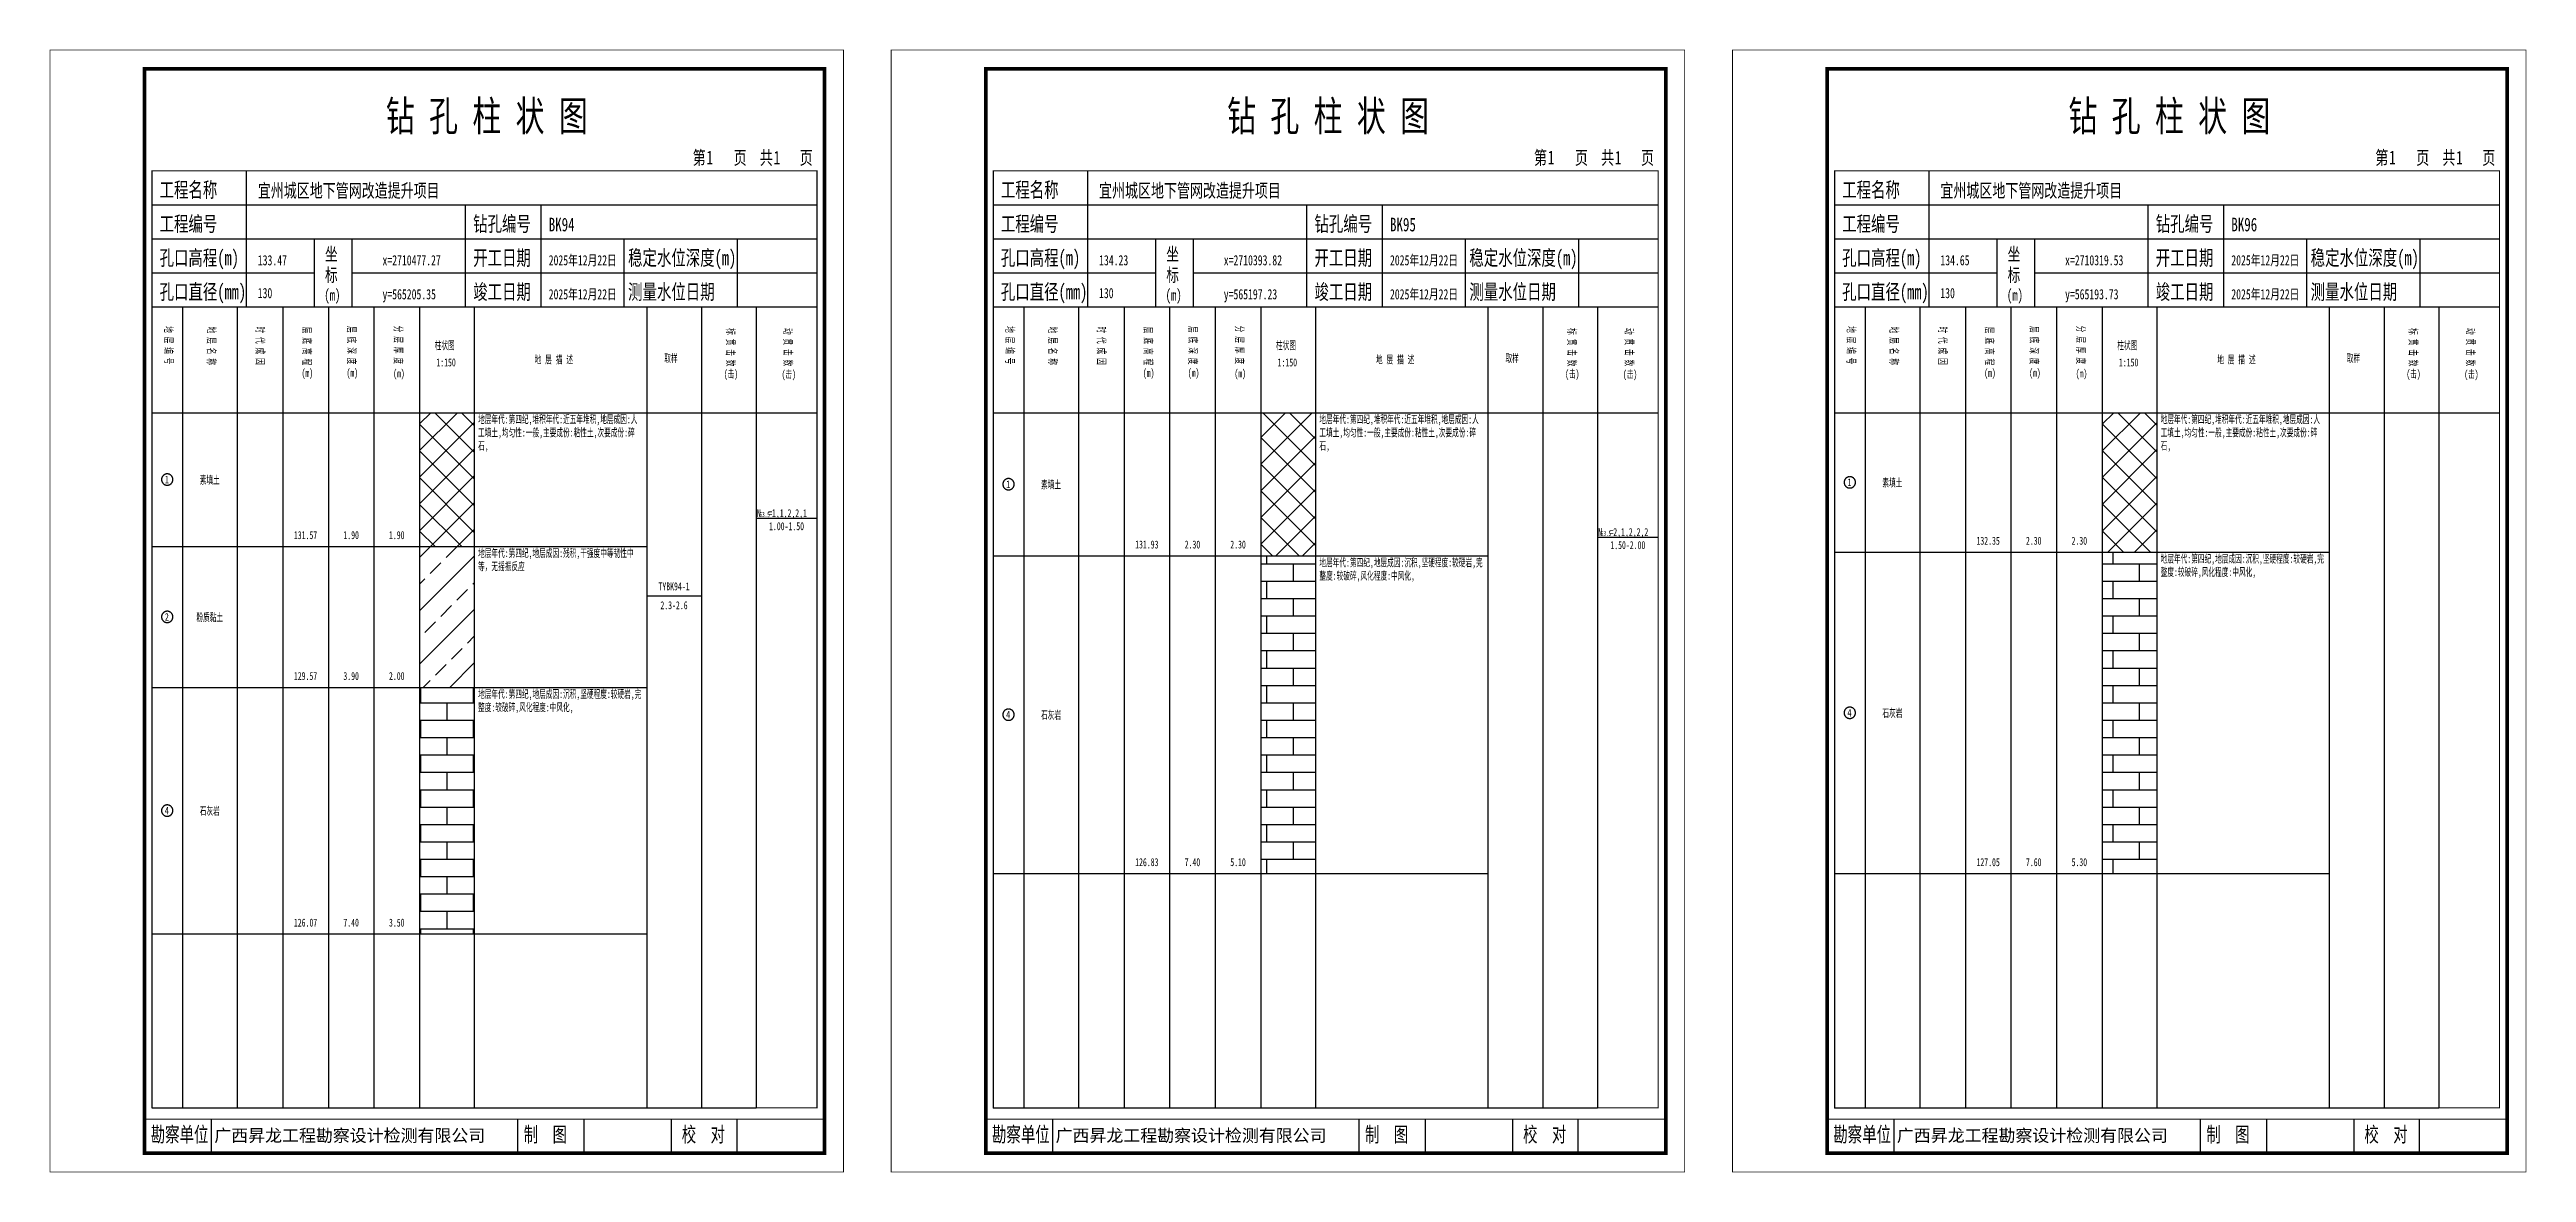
# Model space of a CAD drawing. Header units: millimetres. Extents: x 0 to 2711117, y 0 to 567555.
# Drawn here: x 24941 to 25596, y 0 to 297 of the extents above; entities that cross this region are included whole.
import ezdxf
from ezdxf.enums import TextEntityAlignment as Align

# ---------------------------------------------------------------- set-up
doc = ezdxf.new("R2010")
doc.units = ezdxf.units.MM
doc.layers.add('GICAD_POU_TEXTS', color=7, linetype='Continuous')
doc.layers.add('勘察点图例', color=7, linetype='Continuous')
doc.styles.add('HEAD_FONT', font='simfang.ttf', dxfattribs={"width": 0.6})
doc.styles.add('HEAD_FONT2', font='simfang.ttf', dxfattribs={"width": 0.6})
doc.styles.add('HT', font='simhei.ttf')
doc.styles.add('LZ_FONT', font='simfang.ttf', dxfattribs={"width": 0.7, "height": 8})
doc.styles.add('成果图图块', font='simfang.ttf', dxfattribs={"height": 2.5})
doc.styles.add('成果图表体', font='simfang.ttf', dxfattribs={"width": 0.6, "height": 2.1})
pattern_1 = [(45, (0, 0), (-3.5355339, 3.5355339), []), (135, (0, 0), (-3.5355339, -3.5355339), [])]
pattern_2 = [(0, (0, 0), (0, 4.6), []), (90, (0, 0), (-7, 4.6), [4.6, -4.6])]

# ---------------------------------------------------------------- blocks, each defined once
blk = doc.blocks.new('BK94')
for p, q in [((52, 229), (52, 265)), ((27, 256), (203, 256)), ((110, 229), (110, 256)), ((130, 229), (130, 256)), ((27, 247), (203, 247)), ((70, 229), (70, 247)), ((80, 229), (80, 247)), ((152, 229), (152, 247)), ((182, 229), (182, 247)), ((27, 238), (70, 238)), ((80, 238), (203, 238)), ((27, 229), (35.05, 229)), ((35.05, 229), (35.05, 17)), ((35.05, 229), (49.53, 229)), ((49.53, 229), (49.53, 17)), ((49.53, 229), (61.6, 229)), ((61.6, 229), (61.6, 17)), ((61.6, 229), (73.68, 229)), ((73.68, 229), (73.68, 17)), ((73.68, 229), (85.75, 229)), ((85.75, 229), (85.75, 17)), ((85.75, 229), (97.82, 229)), ((97.82, 229), (97.82, 17)), ((97.82, 229), (112.3, 229)), ((112.3, 229), (112.3, 17)), ((112.3, 229), (157.93, 229)), ((157.93, 229), (157.93, 17)), ((157.93, 229), (172.42, 229)), ((172.42, 229), (172.42, 17)), ((172.42, 229), (186.9, 229)), ((186.9, 229), (186.9, 17)), ((186.9, 229), (203, 229)), ((27, 201), (203, 201)), ((27, 17), (35.05, 17)), ((35.05, 17), (49.53, 17)), ((42.74, 4.95), (42.74, 13.95)), ((42.74, 4.95), (42.74, 13.95)), ((49.53, 17), (61.6, 17)), ((61.6, 17), (73.68, 17)), ((73.68, 17), (85.75, 17)), ((85.75, 17), (97.82, 17)), ((97.82, 17), (112.3, 17)), ((112.3, 17), (157.93, 17)), ((123.83, 4.95), (123.83, 13.95)), ((141.38, 4.95), (141.38, 13.95)), ((157.93, 17), (172.42, 17)), ((164.48, 4.95), (164.48, 13.95)), ((172.42, 17), (186.9, 17)), ((181.84, 4.95), (181.84, 13.95)), ((181.84, 4.95), (181.84, 13.95))]:
    blk.add_line(p, q)
for points, const_width in [([(0, 0), (210, 0), (210, 297), (0, 297)], 0.25), ([(25, 5), (205, 5), (205, 292), (25, 292)], 1), ([(27, 265), (203, 265), (203, 17), (27, 17)], 0.3)]:
    blk.add_lwpolyline(points, close=True, dxfattribs=dict(const_width=const_width))
at = {"const_width": 0.3}
for points in [[(27, 229), (203, 229)], [(25, 14), (205, 14)]]:
    blk.add_lwpolyline(points, dxfattribs=at)
at = {"style": 'LZ_FONT', "width": 0.7}
for s, height, p in [('钻 孔 柱 状 图', 8, (88.9, 275.54)), ('第', 3.6, (170.12, 266.7)), ('1', 3.6, (173.78, 266.75)), ('页', 3.6, (180.96, 266.7)), ('共', 3.6, (187.88, 266.7)), ('1', 3.6, (191.54, 266.7)), ('页', 3.6, (198.44, 266.7)), ('工程名称', 4, (29, 258)), ('宜州城区地下管网改造提升项目', 3.6, (55, 258)), ('工程编号', 4, (29, 249)), ('钻孔编号', 4, (112, 249)), ('BK94', 3.6, (132, 249)), ('孔口高程(m)', 4, (29, 240)), ('133.47', 2.7, (55, 240)), ('坐', 3.5, (72.79, 241.24)), ('x=2710477.27', 2.7, (88, 240)), ('开工日期', 4, (112, 240)), ('2025年12月22日', 2.7, (132, 240)), ('稳定水位深度(m)', 4, (153, 240)), ('标', 3.5, (72.79, 235.7)), ('孔口直径(mm)', 4, (29, 231)), ('130', 2.7, (54.98, 231.31)), ('(m) ', 3, (72.59, 230.65)), ('y=565205.35', 2.7, (88, 231)), ('竣工日期', 4, (112, 231)), ('2025年12月22日', 2.7, (132, 231)), ('测量水位日期', 4, (153, 231)), ('勘察单位', 4, (26.65, 7.95)), ('制  图', 4, (125.4, 7.95)), ('校  对', 4, (167.22, 7.95))]:
    blk.add_text(s, height=height, dxfattribs=at).set_placement(p)
at = {"style": 'HT'}
blk.add_text('广西昇龙工程勘察设计检测有限公司', height=3.2865, dxfattribs=at).set_placement((43.48, 8.02))
at = {"char_height": 2.1, "width": 22.806, "attachment_point": 1, "rotation": 270, "style": 'HEAD_FONT'}
for s, insert in [('地 层 编 号', (32.46, 223.92)), ('地 层 名 称', (43.79, 223.76)), ('时 代 成 因', (56.67, 223.83)), ('层 底 高 程', (69.07, 223.71)), ('层 底 深 度', (80.9, 223.91)), ('分 层 厚 度', (93.26, 224.01)), ('标 贯 击 数', (181.21, 223.37)), ('动 贯 击 数', (196.38, 223.43))]:
    blk.add_mtext(s, dxfattribs=dict(at, insert=insert))
at = {"char_height": 2.1, "attachment_point": 1}
for s, insert, width, style in [('柱状图', (101.82, 219.87), 7.855, 'HEAD_FONT2'), ('地 层 描 述', (128.29, 216.11), 22.0781, 'HEAD_FONT2'), ('取样', (162.58, 216.44), 7.855, 'HEAD_FONT2'), ('(m)', (66.58, 212.56), 4.7944, 'HEAD_FONT'), ('(m)', (78.47, 212.61), 4.7944, 'HEAD_FONT'), ('(m)', (90.81, 212.43), 4.7944, 'HEAD_FONT'), ('1:150', (102.26, 215.36), 6.9223, 'HEAD_FONT2'), ('(击)', (178.33, 212.31), 7.855, 'HEAD_FONT2'), ('(击)', (193.64, 212.22), 7.855, 'HEAD_FONT2')]:
    blk.add_mtext(s, dxfattribs=dict(at, insert=insert, width=width, style=style))
blk = doc.blocks.new('BK94_0')
at = {"color": 7}
blk.add_polyline3d([(-1.5, 0.02, 0), (-1.5, -0.06, 0), (-1.49, -0.13, 0), (-1.48, -0.2, 0), (-1.47, -0.28, 0), (-1.46, -0.35, 0), (-1.44, -0.42, 0), (-1.41, -0.49, 0), (-1.39, -0.56, 0), (-1.36, -0.63, 0), (-1.32, -0.69, 0), (-1.29, -0.76, 0), (-1.25, -0.82, 0), (-1.2, -0.88, 0), (-1.16, -0.94, 0), (-1.11, -0.99, 0), (-1.06, -1.04, 0), (-1.01, -1.1, 0), (-0.95, -1.14, 0), (-0.89, -1.19, 0), (-0.83, -1.23, 0), (-0.77, -1.27, 0), (-0.71, -1.31, 0), (-0.64, -1.34, 0), (-0.57, -1.37, 0), (-0.51, -1.4, 0), (-0.44, -1.42, 0), (-0.36, -1.44, 0), (-0.29, -1.46, 0), (-0.22, -1.47, 0), (-0.15, -1.48, 0), (-0.07, -1.48, 0), (0, -1.48, 0), (0.07, -1.48, 0), (0.15, -1.48, 0), (0.22, -1.47, 0), (0.29, -1.46, 0), (0.36, -1.44, 0), (0.44, -1.42, 0), (0.51, -1.4, 0), (0.57, -1.37, 0), (0.64, -1.34, 0), (0.71, -1.31, 0), (0.77, -1.27, 0), (0.83, -1.23, 0), (0.89, -1.19, 0), (0.95, -1.14, 0), (1.01, -1.1, 0), (1.06, -1.04, 0), (1.11, -0.99, 0), (1.16, -0.94, 0), (1.2, -0.88, 0), (1.25, -0.82, 0), (1.29, -0.76, 0), (1.32, -0.69, 0), (1.36, -0.63, 0), (1.39, -0.56, 0), (1.41, -0.49, 0), (1.44, -0.42, 0), (1.46, -0.35, 0), (1.47, -0.28, 0), (1.48, -0.2, 0), (1.49, -0.13, 0), (1.5, -0.06, 0), (1.5, 0.02, 0), (1.5, 0.09, 0), (1.49, 0.16, 0), (1.48, 0.24, 0), (1.47, 0.31, 0), (1.46, 0.38, 0), (1.44, 0.45, 0), (1.41, 0.52, 0), (1.39, 0.59, 0), (1.36, 0.66, 0), (1.32, 0.72, 0), (1.29, 0.79, 0), (1.25, 0.85, 0), (1.2, 0.91, 0), (1.16, 0.97, 0), (1.11, 1.02, 0), (1.06, 1.08, 0), (1.01, 1.13, 0), (0.95, 1.18, 0), (0.89, 1.22, 0), (0.83, 1.26, 0), (0.77, 1.3, 0), (0.71, 1.34, 0), (0.64, 1.37, 0), (0.57, 1.4, 0), (0.51, 1.43, 0), (0.44, 1.45, 0), (0.36, 1.47, 0), (0.29, 1.49, 0), (0.22, 1.5, 0), (0.15, 1.51, 0), (0.07, 1.51, 0), (0, 1.52, 0), (-0.07, 1.51, 0), (-0.15, 1.51, 0), (-0.22, 1.5, 0), (-0.29, 1.49, 0), (-0.36, 1.47, 0), (-0.44, 1.45, 0), (-0.51, 1.43, 0), (-0.57, 1.4, 0), (-0.64, 1.37, 0), (-0.71, 1.34, 0), (-0.77, 1.3, 0), (-0.83, 1.26, 0), (-0.89, 1.22, 0), (-0.95, 1.18, 0), (-1.01, 1.13, 0), (-1.06, 1.08, 0), (-1.11, 1.02, 0), (-1.16, 0.97, 0), (-1.2, 0.91, 0), (-1.25, 0.85, 0), (-1.29, 0.79, 0), (-1.32, 0.72, 0), (-1.36, 0.66, 0), (-1.39, 0.59, 0), (-1.41, 0.52, 0), (-1.44, 0.45, 0), (-1.46, 0.38, 0), (-1.47, 0.31, 0), (-1.48, 0.24, 0), (-1.49, 0.16, 0), (-1.5, 0.09, 0), (-1.5, 0.02, 0)], dxfattribs=at)
at = {"layer": 'GICAD_POU_TEXTS', "color": 7, "style": '成果图图块', "width": 0.7}
blk.add_text('1', height=2, dxfattribs=at).set_placement((-0.09, -0.99), align=Align.CENTER)
blk = doc.blocks.new('BK94_1')
at = {"color": 7}
blk.add_polyline3d([(-1.5, 0.02, 0), (-1.5, -0.06, 0), (-1.49, -0.13, 0), (-1.48, -0.2, 0), (-1.47, -0.28, 0), (-1.46, -0.35, 0), (-1.44, -0.42, 0), (-1.41, -0.49, 0), (-1.39, -0.56, 0), (-1.36, -0.63, 0), (-1.32, -0.69, 0), (-1.29, -0.76, 0), (-1.25, -0.82, 0), (-1.2, -0.88, 0), (-1.16, -0.94, 0), (-1.11, -0.99, 0), (-1.06, -1.04, 0), (-1.01, -1.1, 0), (-0.95, -1.14, 0), (-0.89, -1.19, 0), (-0.83, -1.23, 0), (-0.77, -1.27, 0), (-0.71, -1.31, 0), (-0.64, -1.34, 0), (-0.57, -1.37, 0), (-0.51, -1.4, 0), (-0.44, -1.42, 0), (-0.36, -1.44, 0), (-0.29, -1.46, 0), (-0.22, -1.47, 0), (-0.15, -1.48, 0), (-0.07, -1.48, 0), (0, -1.48, 0), (0.07, -1.48, 0), (0.15, -1.48, 0), (0.22, -1.47, 0), (0.29, -1.46, 0), (0.36, -1.44, 0), (0.44, -1.42, 0), (0.51, -1.4, 0), (0.57, -1.37, 0), (0.64, -1.34, 0), (0.71, -1.31, 0), (0.77, -1.27, 0), (0.83, -1.23, 0), (0.89, -1.19, 0), (0.95, -1.14, 0), (1.01, -1.1, 0), (1.06, -1.04, 0), (1.11, -0.99, 0), (1.16, -0.94, 0), (1.2, -0.88, 0), (1.25, -0.82, 0), (1.29, -0.76, 0), (1.32, -0.69, 0), (1.36, -0.63, 0), (1.39, -0.56, 0), (1.41, -0.49, 0), (1.44, -0.42, 0), (1.46, -0.35, 0), (1.47, -0.28, 0), (1.48, -0.2, 0), (1.49, -0.13, 0), (1.5, -0.06, 0), (1.5, 0.02, 0), (1.5, 0.09, 0), (1.49, 0.16, 0), (1.48, 0.24, 0), (1.47, 0.31, 0), (1.46, 0.38, 0), (1.44, 0.45, 0), (1.41, 0.52, 0), (1.39, 0.59, 0), (1.36, 0.66, 0), (1.32, 0.72, 0), (1.29, 0.79, 0), (1.25, 0.85, 0), (1.2, 0.91, 0), (1.16, 0.97, 0), (1.11, 1.02, 0), (1.06, 1.08, 0), (1.01, 1.13, 0), (0.95, 1.18, 0), (0.89, 1.22, 0), (0.83, 1.26, 0), (0.77, 1.3, 0), (0.71, 1.34, 0), (0.64, 1.37, 0), (0.57, 1.4, 0), (0.51, 1.43, 0), (0.44, 1.45, 0), (0.36, 1.47, 0), (0.29, 1.49, 0), (0.22, 1.5, 0), (0.15, 1.51, 0), (0.07, 1.51, 0), (0, 1.52, 0), (-0.07, 1.51, 0), (-0.15, 1.51, 0), (-0.22, 1.5, 0), (-0.29, 1.49, 0), (-0.36, 1.47, 0), (-0.44, 1.45, 0), (-0.51, 1.43, 0), (-0.57, 1.4, 0), (-0.64, 1.37, 0), (-0.71, 1.34, 0), (-0.77, 1.3, 0), (-0.83, 1.26, 0), (-0.89, 1.22, 0), (-0.95, 1.18, 0), (-1.01, 1.13, 0), (-1.06, 1.08, 0), (-1.11, 1.02, 0), (-1.16, 0.97, 0), (-1.2, 0.91, 0), (-1.25, 0.85, 0), (-1.29, 0.79, 0), (-1.32, 0.72, 0), (-1.36, 0.66, 0), (-1.39, 0.59, 0), (-1.41, 0.52, 0), (-1.44, 0.45, 0), (-1.46, 0.38, 0), (-1.47, 0.31, 0), (-1.48, 0.24, 0), (-1.49, 0.16, 0), (-1.5, 0.09, 0), (-1.5, 0.02, 0)], dxfattribs=at)
at = {"layer": 'GICAD_POU_TEXTS', "color": 7, "style": '成果图图块', "width": 0.7}
blk.add_text('2', height=2, dxfattribs=at).set_placement((-0.09, -0.99), align=Align.CENTER)
blk = doc.blocks.new('BK94_2')
at = {"color": 7}
blk.add_polyline3d([(-1.5, 0.02, 0), (-1.5, -0.06, 0), (-1.49, -0.13, 0), (-1.48, -0.2, 0), (-1.47, -0.28, 0), (-1.46, -0.35, 0), (-1.44, -0.42, 0), (-1.41, -0.49, 0), (-1.39, -0.56, 0), (-1.36, -0.63, 0), (-1.32, -0.69, 0), (-1.29, -0.76, 0), (-1.25, -0.82, 0), (-1.2, -0.88, 0), (-1.16, -0.94, 0), (-1.11, -0.99, 0), (-1.06, -1.04, 0), (-1.01, -1.1, 0), (-0.95, -1.14, 0), (-0.89, -1.19, 0), (-0.83, -1.23, 0), (-0.77, -1.27, 0), (-0.71, -1.31, 0), (-0.64, -1.34, 0), (-0.57, -1.37, 0), (-0.51, -1.4, 0), (-0.44, -1.42, 0), (-0.36, -1.44, 0), (-0.29, -1.46, 0), (-0.22, -1.47, 0), (-0.15, -1.48, 0), (-0.07, -1.48, 0), (0, -1.48, 0), (0.07, -1.48, 0), (0.15, -1.48, 0), (0.22, -1.47, 0), (0.29, -1.46, 0), (0.36, -1.44, 0), (0.44, -1.42, 0), (0.51, -1.4, 0), (0.57, -1.37, 0), (0.64, -1.34, 0), (0.71, -1.31, 0), (0.77, -1.27, 0), (0.83, -1.23, 0), (0.89, -1.19, 0), (0.95, -1.14, 0), (1.01, -1.1, 0), (1.06, -1.04, 0), (1.11, -0.99, 0), (1.16, -0.94, 0), (1.2, -0.88, 0), (1.25, -0.82, 0), (1.29, -0.76, 0), (1.32, -0.69, 0), (1.36, -0.63, 0), (1.39, -0.56, 0), (1.41, -0.49, 0), (1.44, -0.42, 0), (1.46, -0.35, 0), (1.47, -0.28, 0), (1.48, -0.2, 0), (1.49, -0.13, 0), (1.5, -0.06, 0), (1.5, 0.02, 0), (1.5, 0.09, 0), (1.49, 0.16, 0), (1.48, 0.24, 0), (1.47, 0.31, 0), (1.46, 0.38, 0), (1.44, 0.45, 0), (1.41, 0.52, 0), (1.39, 0.59, 0), (1.36, 0.66, 0), (1.32, 0.72, 0), (1.29, 0.79, 0), (1.25, 0.85, 0), (1.2, 0.91, 0), (1.16, 0.97, 0), (1.11, 1.02, 0), (1.06, 1.08, 0), (1.01, 1.13, 0), (0.95, 1.18, 0), (0.89, 1.22, 0), (0.83, 1.26, 0), (0.77, 1.3, 0), (0.71, 1.34, 0), (0.64, 1.37, 0), (0.57, 1.4, 0), (0.51, 1.43, 0), (0.44, 1.45, 0), (0.36, 1.47, 0), (0.29, 1.49, 0), (0.22, 1.5, 0), (0.15, 1.51, 0), (0.07, 1.51, 0), (0, 1.52, 0), (-0.07, 1.51, 0), (-0.15, 1.51, 0), (-0.22, 1.5, 0), (-0.29, 1.49, 0), (-0.36, 1.47, 0), (-0.44, 1.45, 0), (-0.51, 1.43, 0), (-0.57, 1.4, 0), (-0.64, 1.37, 0), (-0.71, 1.34, 0), (-0.77, 1.3, 0), (-0.83, 1.26, 0), (-0.89, 1.22, 0), (-0.95, 1.18, 0), (-1.01, 1.13, 0), (-1.06, 1.08, 0), (-1.11, 1.02, 0), (-1.16, 0.97, 0), (-1.2, 0.91, 0), (-1.25, 0.85, 0), (-1.29, 0.79, 0), (-1.32, 0.72, 0), (-1.36, 0.66, 0), (-1.39, 0.59, 0), (-1.41, 0.52, 0), (-1.44, 0.45, 0), (-1.46, 0.38, 0), (-1.47, 0.31, 0), (-1.48, 0.24, 0), (-1.49, 0.16, 0), (-1.5, 0.09, 0), (-1.5, 0.02, 0)], dxfattribs=at)
at = {"layer": 'GICAD_POU_TEXTS', "color": 7, "style": '成果图图块', "width": 0.7}
blk.add_text('4', height=2, dxfattribs=at).set_placement((-0.09, -0.99), align=Align.CENTER)
blk = doc.blocks.new('BK95')
for p, q in [((52, 229), (52, 265)), ((27, 256), (203, 256)), ((110, 229), (110, 256)), ((130, 229), (130, 256)), ((27, 247), (203, 247)), ((70, 229), (70, 247)), ((80, 229), (80, 247)), ((152, 229), (152, 247)), ((182, 229), (182, 247)), ((27, 238), (70, 238)), ((80, 238), (203, 238)), ((27, 229), (35.05, 229)), ((35.05, 229), (35.05, 17)), ((35.05, 229), (49.53, 229)), ((49.53, 229), (49.53, 17)), ((49.53, 229), (61.6, 229)), ((61.6, 229), (61.6, 17)), ((61.6, 229), (73.68, 229)), ((73.68, 229), (73.68, 17)), ((73.68, 229), (85.75, 229)), ((85.75, 229), (85.75, 17)), ((85.75, 229), (97.82, 229)), ((97.82, 229), (97.82, 17)), ((97.82, 229), (112.3, 229)), ((112.3, 229), (112.3, 17)), ((112.3, 229), (157.93, 229)), ((157.93, 229), (157.93, 17)), ((157.93, 229), (172.42, 229)), ((172.42, 229), (172.42, 17)), ((172.42, 229), (186.9, 229)), ((186.9, 229), (186.9, 17)), ((186.9, 229), (203, 229)), ((27, 201), (203, 201)), ((27, 17), (35.05, 17)), ((35.05, 17), (49.53, 17)), ((42.74, 4.95), (42.74, 13.95)), ((42.74, 4.95), (42.74, 13.95)), ((49.53, 17), (61.6, 17)), ((61.6, 17), (73.68, 17)), ((73.68, 17), (85.75, 17)), ((85.75, 17), (97.82, 17)), ((97.82, 17), (112.3, 17)), ((112.3, 17), (157.93, 17)), ((123.83, 4.95), (123.83, 13.95)), ((141.38, 4.95), (141.38, 13.95)), ((157.93, 17), (172.42, 17)), ((164.48, 4.95), (164.48, 13.95)), ((172.42, 17), (186.9, 17)), ((181.84, 4.95), (181.84, 13.95)), ((181.84, 4.95), (181.84, 13.95))]:
    blk.add_line(p, q)
for points, const_width in [([(0, 0), (210, 0), (210, 297), (0, 297)], 0.25), ([(25, 5), (205, 5), (205, 292), (25, 292)], 1), ([(27, 265), (203, 265), (203, 17), (27, 17)], 0.3)]:
    blk.add_lwpolyline(points, close=True, dxfattribs=dict(const_width=const_width))
at = {"const_width": 0.3}
for points in [[(27, 229), (203, 229)], [(25, 14), (205, 14)]]:
    blk.add_lwpolyline(points, dxfattribs=at)
at = {"style": 'LZ_FONT', "width": 0.7}
for s, height, p in [('钻 孔 柱 状 图', 8, (88.9, 275.54)), ('第', 3.6, (170.12, 266.7)), ('1', 3.6, (173.78, 266.75)), ('页', 3.6, (180.96, 266.7)), ('共', 3.6, (187.88, 266.7)), ('1', 3.6, (191.54, 266.7)), ('页', 3.6, (198.44, 266.7)), ('工程名称', 4, (29, 258)), ('宜州城区地下管网改造提升项目', 3.6, (55, 258)), ('工程编号', 4, (29, 249)), ('钻孔编号', 4, (112, 249)), ('BK95', 3.6, (132, 249)), ('孔口高程(m)', 4, (29, 240)), ('134.23', 2.7, (55, 240)), ('坐', 3.5, (72.79, 241.24)), ('x=2710393.82', 2.7, (88, 240)), ('开工日期', 4, (112, 240)), ('2025年12月22日', 2.7, (132, 240)), ('稳定水位深度(m)', 4, (153, 240)), ('标', 3.5, (72.79, 235.7)), ('孔口直径(mm)', 4, (29, 231)), ('130', 2.7, (54.98, 231.31)), ('(m) ', 3, (72.59, 230.65)), ('y=565197.23', 2.7, (88, 231)), ('竣工日期', 4, (112, 231)), ('2025年12月22日', 2.7, (132, 231)), ('测量水位日期', 4, (153, 231)), ('勘察单位', 4, (26.65, 7.95)), ('制  图', 4, (125.4, 7.95)), ('校  对', 4, (167.22, 7.95))]:
    blk.add_text(s, height=height, dxfattribs=at).set_placement(p)
at = {"style": 'HT'}
blk.add_text('广西昇龙工程勘察设计检测有限公司', height=3.2865, dxfattribs=at).set_placement((43.48, 8.02))
at = {"char_height": 2.1, "width": 22.806, "attachment_point": 1, "rotation": 270, "style": 'HEAD_FONT'}
for s, insert in [('地 层 编 号', (32.46, 223.92)), ('地 层 名 称', (43.79, 223.76)), ('时 代 成 因', (56.67, 223.83)), ('层 底 高 程', (69.07, 223.71)), ('层 底 深 度', (80.9, 223.91)), ('分 层 厚 度', (93.26, 224.01)), ('标 贯 击 数', (181.21, 223.37)), ('动 贯 击 数', (196.38, 223.43))]:
    blk.add_mtext(s, dxfattribs=dict(at, insert=insert))
at = {"char_height": 2.1, "attachment_point": 1}
for s, insert, width, style in [('柱状图', (101.82, 219.87), 7.855, 'HEAD_FONT2'), ('地 层 描 述', (128.29, 216.11), 22.0781, 'HEAD_FONT2'), ('取样', (162.58, 216.44), 7.855, 'HEAD_FONT2'), ('(m)', (66.58, 212.56), 4.7944, 'HEAD_FONT'), ('(m)', (78.47, 212.61), 4.7944, 'HEAD_FONT'), ('(m)', (90.81, 212.43), 4.7944, 'HEAD_FONT'), ('1:150', (102.26, 215.36), 6.9223, 'HEAD_FONT2'), ('(击)', (178.33, 212.31), 7.855, 'HEAD_FONT2'), ('(击)', (193.64, 212.22), 7.855, 'HEAD_FONT2')]:
    blk.add_mtext(s, dxfattribs=dict(at, insert=insert, width=width, style=style))
blk = doc.blocks.new('BK95_0')
at = {"color": 7}
blk.add_polyline3d([(-1.5, 0.02, 0), (-1.5, -0.06, 0), (-1.49, -0.13, 0), (-1.48, -0.2, 0), (-1.47, -0.28, 0), (-1.46, -0.35, 0), (-1.44, -0.42, 0), (-1.41, -0.49, 0), (-1.39, -0.56, 0), (-1.36, -0.63, 0), (-1.32, -0.69, 0), (-1.29, -0.76, 0), (-1.25, -0.82, 0), (-1.2, -0.88, 0), (-1.16, -0.94, 0), (-1.11, -0.99, 0), (-1.06, -1.04, 0), (-1.01, -1.1, 0), (-0.95, -1.14, 0), (-0.89, -1.19, 0), (-0.83, -1.23, 0), (-0.77, -1.27, 0), (-0.71, -1.31, 0), (-0.64, -1.34, 0), (-0.57, -1.37, 0), (-0.51, -1.4, 0), (-0.44, -1.42, 0), (-0.36, -1.44, 0), (-0.29, -1.46, 0), (-0.22, -1.47, 0), (-0.15, -1.48, 0), (-0.07, -1.48, 0), (0, -1.48, 0), (0.07, -1.48, 0), (0.15, -1.48, 0), (0.22, -1.47, 0), (0.29, -1.46, 0), (0.36, -1.44, 0), (0.44, -1.42, 0), (0.51, -1.4, 0), (0.57, -1.37, 0), (0.64, -1.34, 0), (0.71, -1.31, 0), (0.77, -1.27, 0), (0.83, -1.23, 0), (0.89, -1.19, 0), (0.95, -1.14, 0), (1.01, -1.1, 0), (1.06, -1.04, 0), (1.11, -0.99, 0), (1.16, -0.94, 0), (1.2, -0.88, 0), (1.25, -0.82, 0), (1.29, -0.76, 0), (1.32, -0.69, 0), (1.36, -0.63, 0), (1.39, -0.56, 0), (1.41, -0.49, 0), (1.44, -0.42, 0), (1.46, -0.35, 0), (1.47, -0.28, 0), (1.48, -0.2, 0), (1.49, -0.13, 0), (1.5, -0.06, 0), (1.5, 0.02, 0), (1.5, 0.09, 0), (1.49, 0.16, 0), (1.48, 0.24, 0), (1.47, 0.31, 0), (1.46, 0.38, 0), (1.44, 0.45, 0), (1.41, 0.52, 0), (1.39, 0.59, 0), (1.36, 0.66, 0), (1.32, 0.72, 0), (1.29, 0.79, 0), (1.25, 0.85, 0), (1.2, 0.91, 0), (1.16, 0.97, 0), (1.11, 1.02, 0), (1.06, 1.08, 0), (1.01, 1.13, 0), (0.95, 1.18, 0), (0.89, 1.22, 0), (0.83, 1.26, 0), (0.77, 1.3, 0), (0.71, 1.34, 0), (0.64, 1.37, 0), (0.57, 1.4, 0), (0.51, 1.43, 0), (0.44, 1.45, 0), (0.36, 1.47, 0), (0.29, 1.49, 0), (0.22, 1.5, 0), (0.15, 1.51, 0), (0.07, 1.51, 0), (0, 1.52, 0), (-0.07, 1.51, 0), (-0.15, 1.51, 0), (-0.22, 1.5, 0), (-0.29, 1.49, 0), (-0.36, 1.47, 0), (-0.44, 1.45, 0), (-0.51, 1.43, 0), (-0.57, 1.4, 0), (-0.64, 1.37, 0), (-0.71, 1.34, 0), (-0.77, 1.3, 0), (-0.83, 1.26, 0), (-0.89, 1.22, 0), (-0.95, 1.18, 0), (-1.01, 1.13, 0), (-1.06, 1.08, 0), (-1.11, 1.02, 0), (-1.16, 0.97, 0), (-1.2, 0.91, 0), (-1.25, 0.85, 0), (-1.29, 0.79, 0), (-1.32, 0.72, 0), (-1.36, 0.66, 0), (-1.39, 0.59, 0), (-1.41, 0.52, 0), (-1.44, 0.45, 0), (-1.46, 0.38, 0), (-1.47, 0.31, 0), (-1.48, 0.24, 0), (-1.49, 0.16, 0), (-1.5, 0.09, 0), (-1.5, 0.02, 0)], dxfattribs=at)
at = {"layer": 'GICAD_POU_TEXTS', "color": 7, "style": '成果图图块', "width": 0.7}
blk.add_text('1', height=2, dxfattribs=at).set_placement((-0.09, -0.99), align=Align.CENTER)
blk = doc.blocks.new('BK95_1')
at = {"color": 7}
blk.add_polyline3d([(-1.5, 0.02, 0), (-1.5, -0.06, 0), (-1.49, -0.13, 0), (-1.48, -0.2, 0), (-1.47, -0.28, 0), (-1.46, -0.35, 0), (-1.44, -0.42, 0), (-1.41, -0.49, 0), (-1.39, -0.56, 0), (-1.36, -0.63, 0), (-1.32, -0.69, 0), (-1.29, -0.76, 0), (-1.25, -0.82, 0), (-1.2, -0.88, 0), (-1.16, -0.94, 0), (-1.11, -0.99, 0), (-1.06, -1.04, 0), (-1.01, -1.1, 0), (-0.95, -1.14, 0), (-0.89, -1.19, 0), (-0.83, -1.23, 0), (-0.77, -1.27, 0), (-0.71, -1.31, 0), (-0.64, -1.34, 0), (-0.57, -1.37, 0), (-0.51, -1.4, 0), (-0.44, -1.42, 0), (-0.36, -1.44, 0), (-0.29, -1.46, 0), (-0.22, -1.47, 0), (-0.15, -1.48, 0), (-0.07, -1.48, 0), (0, -1.48, 0), (0.07, -1.48, 0), (0.15, -1.48, 0), (0.22, -1.47, 0), (0.29, -1.46, 0), (0.36, -1.44, 0), (0.44, -1.42, 0), (0.51, -1.4, 0), (0.57, -1.37, 0), (0.64, -1.34, 0), (0.71, -1.31, 0), (0.77, -1.27, 0), (0.83, -1.23, 0), (0.89, -1.19, 0), (0.95, -1.14, 0), (1.01, -1.1, 0), (1.06, -1.04, 0), (1.11, -0.99, 0), (1.16, -0.94, 0), (1.2, -0.88, 0), (1.25, -0.82, 0), (1.29, -0.76, 0), (1.32, -0.69, 0), (1.36, -0.63, 0), (1.39, -0.56, 0), (1.41, -0.49, 0), (1.44, -0.42, 0), (1.46, -0.35, 0), (1.47, -0.28, 0), (1.48, -0.2, 0), (1.49, -0.13, 0), (1.5, -0.06, 0), (1.5, 0.02, 0), (1.5, 0.09, 0), (1.49, 0.16, 0), (1.48, 0.24, 0), (1.47, 0.31, 0), (1.46, 0.38, 0), (1.44, 0.45, 0), (1.41, 0.52, 0), (1.39, 0.59, 0), (1.36, 0.66, 0), (1.32, 0.72, 0), (1.29, 0.79, 0), (1.25, 0.85, 0), (1.2, 0.91, 0), (1.16, 0.97, 0), (1.11, 1.02, 0), (1.06, 1.08, 0), (1.01, 1.13, 0), (0.95, 1.18, 0), (0.89, 1.22, 0), (0.83, 1.26, 0), (0.77, 1.3, 0), (0.71, 1.34, 0), (0.64, 1.37, 0), (0.57, 1.4, 0), (0.51, 1.43, 0), (0.44, 1.45, 0), (0.36, 1.47, 0), (0.29, 1.49, 0), (0.22, 1.5, 0), (0.15, 1.51, 0), (0.07, 1.51, 0), (0, 1.52, 0), (-0.07, 1.51, 0), (-0.15, 1.51, 0), (-0.22, 1.5, 0), (-0.29, 1.49, 0), (-0.36, 1.47, 0), (-0.44, 1.45, 0), (-0.51, 1.43, 0), (-0.57, 1.4, 0), (-0.64, 1.37, 0), (-0.71, 1.34, 0), (-0.77, 1.3, 0), (-0.83, 1.26, 0), (-0.89, 1.22, 0), (-0.95, 1.18, 0), (-1.01, 1.13, 0), (-1.06, 1.08, 0), (-1.11, 1.02, 0), (-1.16, 0.97, 0), (-1.2, 0.91, 0), (-1.25, 0.85, 0), (-1.29, 0.79, 0), (-1.32, 0.72, 0), (-1.36, 0.66, 0), (-1.39, 0.59, 0), (-1.41, 0.52, 0), (-1.44, 0.45, 0), (-1.46, 0.38, 0), (-1.47, 0.31, 0), (-1.48, 0.24, 0), (-1.49, 0.16, 0), (-1.5, 0.09, 0), (-1.5, 0.02, 0)], dxfattribs=at)
at = {"layer": 'GICAD_POU_TEXTS', "color": 7, "style": '成果图图块', "width": 0.7}
blk.add_text('4', height=2, dxfattribs=at).set_placement((-0.09, -0.99), align=Align.CENTER)
blk = doc.blocks.new('BK96')
for p, q in [((52, 229), (52, 265)), ((27, 256), (203, 256)), ((110, 229), (110, 256)), ((130, 229), (130, 256)), ((27, 247), (203, 247)), ((70, 229), (70, 247)), ((80, 229), (80, 247)), ((152, 229), (152, 247)), ((182, 229), (182, 247)), ((27, 238), (70, 238)), ((80, 238), (203, 238)), ((27, 229), (35.05, 229)), ((35.05, 229), (35.05, 17)), ((35.05, 229), (49.53, 229)), ((49.53, 229), (49.53, 17)), ((49.53, 229), (61.6, 229)), ((61.6, 229), (61.6, 17)), ((61.6, 229), (73.68, 229)), ((73.68, 229), (73.68, 17)), ((73.68, 229), (85.75, 229)), ((85.75, 229), (85.75, 17)), ((85.75, 229), (97.82, 229)), ((97.82, 229), (97.82, 17)), ((97.82, 229), (112.3, 229)), ((112.3, 229), (112.3, 17)), ((112.3, 229), (157.93, 229)), ((157.93, 229), (157.93, 17)), ((157.93, 229), (172.42, 229)), ((172.42, 229), (172.42, 17)), ((172.42, 229), (186.9, 229)), ((186.9, 229), (186.9, 17)), ((186.9, 229), (203, 229)), ((27, 201), (203, 201)), ((27, 17), (35.05, 17)), ((35.05, 17), (49.53, 17)), ((42.74, 4.95), (42.74, 13.95)), ((42.74, 4.95), (42.74, 13.95)), ((49.53, 17), (61.6, 17)), ((61.6, 17), (73.68, 17)), ((73.68, 17), (85.75, 17)), ((85.75, 17), (97.82, 17)), ((97.82, 17), (112.3, 17)), ((112.3, 17), (157.93, 17)), ((123.83, 4.95), (123.83, 13.95)), ((141.38, 4.95), (141.38, 13.95)), ((157.93, 17), (172.42, 17)), ((164.48, 4.95), (164.48, 13.95)), ((172.42, 17), (186.9, 17)), ((181.84, 4.95), (181.84, 13.95)), ((181.84, 4.95), (181.84, 13.95))]:
    blk.add_line(p, q)
for points, const_width in [([(0, 0), (210, 0), (210, 297), (0, 297)], 0.25), ([(25, 5), (205, 5), (205, 292), (25, 292)], 1), ([(27, 265), (203, 265), (203, 17), (27, 17)], 0.3)]:
    blk.add_lwpolyline(points, close=True, dxfattribs=dict(const_width=const_width))
at = {"const_width": 0.3}
for points in [[(27, 229), (203, 229)], [(25, 14), (205, 14)]]:
    blk.add_lwpolyline(points, dxfattribs=at)
at = {"style": 'LZ_FONT', "width": 0.7}
for s, height, p in [('钻 孔 柱 状 图', 8, (88.9, 275.54)), ('第', 3.6, (170.12, 266.7)), ('1', 3.6, (173.78, 266.75)), ('页', 3.6, (180.96, 266.7)), ('共', 3.6, (187.88, 266.7)), ('1', 3.6, (191.54, 266.7)), ('页', 3.6, (198.44, 266.7)), ('工程名称', 4, (29, 258)), ('宜州城区地下管网改造提升项目', 3.6, (55, 258)), ('工程编号', 4, (29, 249)), ('钻孔编号', 4, (112, 249)), ('BK96', 3.6, (132, 249)), ('孔口高程(m)', 4, (29, 240)), ('134.65', 2.7, (55, 240)), ('坐', 3.5, (72.79, 241.24)), ('x=2710319.53', 2.7, (88, 240)), ('开工日期', 4, (112, 240)), ('2025年12月22日', 2.7, (132, 240)), ('稳定水位深度(m)', 4, (153, 240)), ('标', 3.5, (72.79, 235.7)), ('孔口直径(mm)', 4, (29, 231)), ('130', 2.7, (54.98, 231.31)), ('(m) ', 3, (72.59, 230.65)), ('y=565193.73', 2.7, (88, 231)), ('竣工日期', 4, (112, 231)), ('2025年12月22日', 2.7, (132, 231)), ('测量水位日期', 4, (153, 231)), ('勘察单位', 4, (26.65, 7.95)), ('制  图', 4, (125.4, 7.95)), ('校  对', 4, (167.22, 7.95))]:
    blk.add_text(s, height=height, dxfattribs=at).set_placement(p)
at = {"style": 'HT'}
blk.add_text('广西昇龙工程勘察设计检测有限公司', height=3.2865, dxfattribs=at).set_placement((43.48, 8.02))
at = {"char_height": 2.1, "width": 22.806, "attachment_point": 1, "rotation": 270, "style": 'HEAD_FONT'}
for s, insert in [('地 层 编 号', (32.46, 223.92)), ('地 层 名 称', (43.79, 223.76)), ('时 代 成 因', (56.67, 223.83)), ('层 底 高 程', (69.07, 223.71)), ('层 底 深 度', (80.9, 223.91)), ('分 层 厚 度', (93.26, 224.01)), ('标 贯 击 数', (181.21, 223.37)), ('动 贯 击 数', (196.38, 223.43))]:
    blk.add_mtext(s, dxfattribs=dict(at, insert=insert))
at = {"char_height": 2.1, "attachment_point": 1}
for s, insert, width, style in [('柱状图', (101.82, 219.87), 7.855, 'HEAD_FONT2'), ('地 层 描 述', (128.29, 216.11), 22.0781, 'HEAD_FONT2'), ('取样', (162.58, 216.44), 7.855, 'HEAD_FONT2'), ('(m)', (66.58, 212.56), 4.7944, 'HEAD_FONT'), ('(m)', (78.47, 212.61), 4.7944, 'HEAD_FONT'), ('(m)', (90.81, 212.43), 4.7944, 'HEAD_FONT'), ('1:150', (102.26, 215.36), 6.9223, 'HEAD_FONT2'), ('(击)', (178.33, 212.31), 7.855, 'HEAD_FONT2'), ('(击)', (193.64, 212.22), 7.855, 'HEAD_FONT2')]:
    blk.add_mtext(s, dxfattribs=dict(at, insert=insert, width=width, style=style))
blk = doc.blocks.new('BK96_0')
at = {"color": 7}
blk.add_polyline3d([(-1.5, 0.02, 0), (-1.5, -0.06, 0), (-1.49, -0.13, 0), (-1.48, -0.2, 0), (-1.47, -0.28, 0), (-1.46, -0.35, 0), (-1.44, -0.42, 0), (-1.41, -0.49, 0), (-1.39, -0.56, 0), (-1.36, -0.63, 0), (-1.32, -0.69, 0), (-1.29, -0.76, 0), (-1.25, -0.82, 0), (-1.2, -0.88, 0), (-1.16, -0.94, 0), (-1.11, -0.99, 0), (-1.06, -1.04, 0), (-1.01, -1.1, 0), (-0.95, -1.14, 0), (-0.89, -1.19, 0), (-0.83, -1.23, 0), (-0.77, -1.27, 0), (-0.71, -1.31, 0), (-0.64, -1.34, 0), (-0.57, -1.37, 0), (-0.51, -1.4, 0), (-0.44, -1.42, 0), (-0.36, -1.44, 0), (-0.29, -1.46, 0), (-0.22, -1.47, 0), (-0.15, -1.48, 0), (-0.07, -1.48, 0), (0, -1.48, 0), (0.07, -1.48, 0), (0.15, -1.48, 0), (0.22, -1.47, 0), (0.29, -1.46, 0), (0.36, -1.44, 0), (0.44, -1.42, 0), (0.51, -1.4, 0), (0.57, -1.37, 0), (0.64, -1.34, 0), (0.71, -1.31, 0), (0.77, -1.27, 0), (0.83, -1.23, 0), (0.89, -1.19, 0), (0.95, -1.14, 0), (1.01, -1.1, 0), (1.06, -1.04, 0), (1.11, -0.99, 0), (1.16, -0.94, 0), (1.2, -0.88, 0), (1.25, -0.82, 0), (1.29, -0.76, 0), (1.32, -0.69, 0), (1.36, -0.63, 0), (1.39, -0.56, 0), (1.41, -0.49, 0), (1.44, -0.42, 0), (1.46, -0.35, 0), (1.47, -0.28, 0), (1.48, -0.2, 0), (1.49, -0.13, 0), (1.5, -0.06, 0), (1.5, 0.02, 0), (1.5, 0.09, 0), (1.49, 0.16, 0), (1.48, 0.24, 0), (1.47, 0.31, 0), (1.46, 0.38, 0), (1.44, 0.45, 0), (1.41, 0.52, 0), (1.39, 0.59, 0), (1.36, 0.66, 0), (1.32, 0.72, 0), (1.29, 0.79, 0), (1.25, 0.85, 0), (1.2, 0.91, 0), (1.16, 0.97, 0), (1.11, 1.02, 0), (1.06, 1.08, 0), (1.01, 1.13, 0), (0.95, 1.18, 0), (0.89, 1.22, 0), (0.83, 1.26, 0), (0.77, 1.3, 0), (0.71, 1.34, 0), (0.64, 1.37, 0), (0.57, 1.4, 0), (0.51, 1.43, 0), (0.44, 1.45, 0), (0.36, 1.47, 0), (0.29, 1.49, 0), (0.22, 1.5, 0), (0.15, 1.51, 0), (0.07, 1.51, 0), (0, 1.52, 0), (-0.07, 1.51, 0), (-0.15, 1.51, 0), (-0.22, 1.5, 0), (-0.29, 1.49, 0), (-0.36, 1.47, 0), (-0.44, 1.45, 0), (-0.51, 1.43, 0), (-0.57, 1.4, 0), (-0.64, 1.37, 0), (-0.71, 1.34, 0), (-0.77, 1.3, 0), (-0.83, 1.26, 0), (-0.89, 1.22, 0), (-0.95, 1.18, 0), (-1.01, 1.13, 0), (-1.06, 1.08, 0), (-1.11, 1.02, 0), (-1.16, 0.97, 0), (-1.2, 0.91, 0), (-1.25, 0.85, 0), (-1.29, 0.79, 0), (-1.32, 0.72, 0), (-1.36, 0.66, 0), (-1.39, 0.59, 0), (-1.41, 0.52, 0), (-1.44, 0.45, 0), (-1.46, 0.38, 0), (-1.47, 0.31, 0), (-1.48, 0.24, 0), (-1.49, 0.16, 0), (-1.5, 0.09, 0), (-1.5, 0.02, 0)], dxfattribs=at)
at = {"layer": 'GICAD_POU_TEXTS', "color": 7, "style": '成果图图块', "width": 0.7}
blk.add_text('1', height=2, dxfattribs=at).set_placement((-0.09, -0.99), align=Align.CENTER)
blk = doc.blocks.new('BK96_1')
at = {"color": 7}
blk.add_polyline3d([(-1.5, 0.02, 0), (-1.5, -0.06, 0), (-1.49, -0.13, 0), (-1.48, -0.2, 0), (-1.47, -0.28, 0), (-1.46, -0.35, 0), (-1.44, -0.42, 0), (-1.41, -0.49, 0), (-1.39, -0.56, 0), (-1.36, -0.63, 0), (-1.32, -0.69, 0), (-1.29, -0.76, 0), (-1.25, -0.82, 0), (-1.2, -0.88, 0), (-1.16, -0.94, 0), (-1.11, -0.99, 0), (-1.06, -1.04, 0), (-1.01, -1.1, 0), (-0.95, -1.14, 0), (-0.89, -1.19, 0), (-0.83, -1.23, 0), (-0.77, -1.27, 0), (-0.71, -1.31, 0), (-0.64, -1.34, 0), (-0.57, -1.37, 0), (-0.51, -1.4, 0), (-0.44, -1.42, 0), (-0.36, -1.44, 0), (-0.29, -1.46, 0), (-0.22, -1.47, 0), (-0.15, -1.48, 0), (-0.07, -1.48, 0), (0, -1.48, 0), (0.07, -1.48, 0), (0.15, -1.48, 0), (0.22, -1.47, 0), (0.29, -1.46, 0), (0.36, -1.44, 0), (0.44, -1.42, 0), (0.51, -1.4, 0), (0.57, -1.37, 0), (0.64, -1.34, 0), (0.71, -1.31, 0), (0.77, -1.27, 0), (0.83, -1.23, 0), (0.89, -1.19, 0), (0.95, -1.14, 0), (1.01, -1.1, 0), (1.06, -1.04, 0), (1.11, -0.99, 0), (1.16, -0.94, 0), (1.2, -0.88, 0), (1.25, -0.82, 0), (1.29, -0.76, 0), (1.32, -0.69, 0), (1.36, -0.63, 0), (1.39, -0.56, 0), (1.41, -0.49, 0), (1.44, -0.42, 0), (1.46, -0.35, 0), (1.47, -0.28, 0), (1.48, -0.2, 0), (1.49, -0.13, 0), (1.5, -0.06, 0), (1.5, 0.02, 0), (1.5, 0.09, 0), (1.49, 0.16, 0), (1.48, 0.24, 0), (1.47, 0.31, 0), (1.46, 0.38, 0), (1.44, 0.45, 0), (1.41, 0.52, 0), (1.39, 0.59, 0), (1.36, 0.66, 0), (1.32, 0.72, 0), (1.29, 0.79, 0), (1.25, 0.85, 0), (1.2, 0.91, 0), (1.16, 0.97, 0), (1.11, 1.02, 0), (1.06, 1.08, 0), (1.01, 1.13, 0), (0.95, 1.18, 0), (0.89, 1.22, 0), (0.83, 1.26, 0), (0.77, 1.3, 0), (0.71, 1.34, 0), (0.64, 1.37, 0), (0.57, 1.4, 0), (0.51, 1.43, 0), (0.44, 1.45, 0), (0.36, 1.47, 0), (0.29, 1.49, 0), (0.22, 1.5, 0), (0.15, 1.51, 0), (0.07, 1.51, 0), (0, 1.52, 0), (-0.07, 1.51, 0), (-0.15, 1.51, 0), (-0.22, 1.5, 0), (-0.29, 1.49, 0), (-0.36, 1.47, 0), (-0.44, 1.45, 0), (-0.51, 1.43, 0), (-0.57, 1.4, 0), (-0.64, 1.37, 0), (-0.71, 1.34, 0), (-0.77, 1.3, 0), (-0.83, 1.26, 0), (-0.89, 1.22, 0), (-0.95, 1.18, 0), (-1.01, 1.13, 0), (-1.06, 1.08, 0), (-1.11, 1.02, 0), (-1.16, 0.97, 0), (-1.2, 0.91, 0), (-1.25, 0.85, 0), (-1.29, 0.79, 0), (-1.32, 0.72, 0), (-1.36, 0.66, 0), (-1.39, 0.59, 0), (-1.41, 0.52, 0), (-1.44, 0.45, 0), (-1.46, 0.38, 0), (-1.47, 0.31, 0), (-1.48, 0.24, 0), (-1.49, 0.16, 0), (-1.5, 0.09, 0), (-1.5, 0.02, 0)], dxfattribs=at)
at = {"layer": 'GICAD_POU_TEXTS', "color": 7, "style": '成果图图块', "width": 0.7}
blk.add_text('4', height=2, dxfattribs=at).set_placement((-0.09, -0.99), align=Align.CENTER)

msp = doc.modelspace()

# ---------------------------------------------------------------- hatches: boundary and pattern name
at = {"layer": '勘察点图例'}
h = msp.add_hatch(dxfattribs=at)
h.set_pattern_fill('GKSTT', color=256, scale=0.5, style=0, pattern_type=2)
h.set_pattern_definition(pattern_1)
h.paths.add_polyline_path([(25038.71, 165.57), (25053.19, 165.57), (25053.19, 201), (25038.71, 201)])
h = msp.add_hatch(dxfattribs=at)
h.set_pattern_fill('GKSTT', color=256, scale=0.5, style=0, pattern_type=2)
h.set_pattern_definition(pattern_1)
h.paths.add_polyline_path([(25261.39, 163.08), (25275.88, 163.08), (25275.88, 201), (25261.39, 201)])
h = msp.add_hatch(dxfattribs=at)
h.set_pattern_fill('GKSTT', color=256, scale=0.5, style=0, pattern_type=2)
h.set_pattern_definition(pattern_1)
h.paths.add_polyline_path([(25484.08, 164.08), (25498.56, 164.08), (25498.56, 201), (25484.08, 201)])
h = msp.add_hatch(dxfattribs=at)
h.set_pattern_fill('GKFZNT', color=256, scale=0.5, style=0, pattern_type=2)
h.set_pattern_definition([(45, (0, 0), (-7.071068, 7.071068), []), (45, (7.071, 0), (-7.071068, 7.071068), [4, -2])])
h.paths.add_polyline_path([(25038.71, 128.27), (25053.19, 128.27), (25053.19, 165.57), (25038.71, 165.57)])
h = msp.add_hatch(dxfattribs=at)
h.set_pattern_fill('GKSHY', color=256, scale=0.5, style=0, pattern_type=2)
h.set_pattern_definition(pattern_2)
h.paths.add_polyline_path([(25484.08, 79), (25498.56, 79), (25498.56, 164.08), (25484.08, 164.08)])
h = msp.add_hatch(dxfattribs=at)
h.set_pattern_fill('GKSHY', color=256, scale=0.5, style=0, pattern_type=2)
h.set_pattern_definition(pattern_2)
h.paths.add_polyline_path([(25261.39, 79), (25275.88, 79), (25275.88, 163.08), (25261.39, 163.08)])
h = msp.add_hatch(dxfattribs=at)
h.set_pattern_fill('GKSHY', color=256, scale=0.5, style=0, pattern_type=2)
h.set_pattern_definition(pattern_2)
h.paths.add_polyline_path([(25038.71, 63), (25053.19, 63), (25053.19, 128.27), (25038.71, 128.27)])

# ---------------------------------------------------------------- linework, layer by layer
for p, q in [((25127.79, 173.03), (25143.89, 173.03)), ((24967.89, 165.57), (25053.19, 165.57)), ((25053.19, 165.57), (25098.82, 165.57)), ((25350.48, 168.03), (25366.57, 168.03)), ((25413.26, 164.08), (25498.56, 164.08)), ((25498.56, 164.08), (25544.19, 164.08)), ((25190.57, 163.08), (25275.88, 163.08)), ((25275.88, 163.08), (25321.51, 163.08)), ((25098.82, 152.51), (25113.31, 152.51)), ((24967.89, 128.27), (25053.19, 128.27)), ((25053.19, 128.27), (25098.82, 128.27)), ((25190.57, 79), (25275.88, 79)), ((25275.88, 79), (25321.51, 79)), ((25413.26, 79), (25498.56, 79)), ((25498.56, 79), (25544.19, 79)), ((24967.89, 63), (25053.19, 63)), ((25053.19, 63), (25098.82, 63))]:
    msp.add_line(p, q, dxfattribs=at)

# ---------------------------------------------------------------- block references
for name, p in [('BK94', (24940.89, 0)), ('BK95', (25163.57, 0)), ('BK96', (25386.26, 0)), ('BK94_0', (24971.91, 183.28)), ('BK96_0', (25417.28, 182.54)), ('BK95_0', (25194.6, 182.04)), ('BK94_1', (24971.91, 146.92)), ('BK95_1', (25194.6, 121.04)), ('BK96_1', (25417.28, 121.54)), ('BK94_2', (24971.91, 95.64))]:
    msp.add_blockref(name, p, dxfattribs=at)

# ---------------------------------------------------------------- texts
at = {"layer": '勘察点图例', "style": '成果图表体', "width": 0.6}
for s, p in [('素填土', (24983.18, 183.28)), ('素填土', (25428.55, 182.54)), ('素填土', (25205.86, 182.04)), ('1.00-1.50', (25135.84, 170.93)), ('131.57', (25008.53, 168.57)), ('1.90', (25020.6, 168.57)), ('1.90', (25032.67, 168.57)), ('131.93', (25231.21, 166.08)), ('2.30', (25243.29, 166.08)), ('2.30', (25255.36, 166.08)), ('1.50-2.00', (25358.53, 165.93)), ('132.35', (25453.9, 167.08)), ('2.30', (25465.97, 167.08)), ('2.30', (25478.04, 167.08)), ('TYBK94-1', (25106.06, 155.01)), ('2.3-2.6', (25106.06, 150.01)), ('粉质黏土', (24983.18, 146.92)), ('129.57', (25008.53, 131.27)), ('3.90', (25020.6, 131.27)), ('2.00', (25032.67, 131.27)), ('石灰岩', (25205.86, 121.04)), ('石灰岩', (25428.55, 121.54)), ('石灰岩', (24983.18, 95.64)), ('126.83', (25231.21, 82)), ('7.40', (25243.29, 82)), ('5.10', (25255.36, 82)), ('127.05', (25453.9, 82)), ('7.60', (25465.97, 82)), ('5.30', (25478.04, 82)), ('126.07', (25008.53, 66)), ('7.40', (25020.6, 66)), ('3.50', (25032.67, 66))]:
    msp.add_text(s, height=2.1, dxfattribs=at).set_placement(p, align=Align.MIDDLE)
for s, height, p in [('N', 2.1, (25127.99, 173.35)), ('63.5', 1.4, (25128.69, 173.35)), ('=', 2.1, (25130.99, 173.35)), ('N', 2.1, (25350.68, 168.35)), ('63.5', 1.4, (25351.38, 168.35)), ('=', 2.1, (25353.68, 168.35))]:
    msp.add_text(s, height=height, dxfattribs=at).set_placement(p)
at = {"layer": '勘察点图例', "char_height": 2.1, "attachment_point": 1, "style": '成果图表体'}
for s, insert, width in [('地层年代:第四纪,堆积年代:近五年堆积,地层成因:人工填土,均匀性:一般,主要成份:粘性土,次要成份:碎石,', (25054.19, 200.3), 43.6296), ('地层年代:第四纪,堆积年代:近五年堆积,地层成因:人工填土,均匀性:一般,主要成份:粘性土,次要成份:碎石,', (25276.88, 200.3), 43.6296), ('地层年代:第四纪,堆积年代:近五年堆积,地层成因:人工填土,均匀性:一般,主要成份:粘性土,次要成份:碎石,', (25499.56, 200.3), 43.6296), ('1,1,2,2,1', (25131.99, 175.45), 4), ('地层年代:第四纪,地层成因:残积,干强度中等韧性中等，无摇振反应', (25054.19, 164.87), 43.6296), ('2,1,2,2,2', (25354.68, 170.45), 4), ('地层年代:第四纪,地层成因:沉积,坚硬程度:较硬岩,完整度:较破碎,风化程度:中风化,', (25276.88, 162.38), 43.6296), ('地层年代:第四纪,地层成因:沉积,坚硬程度:较硬岩,完整度:较破碎,风化程度:中风化,', (25499.56, 163.38), 43.6296), ('地层年代:第四纪,地层成因:沉积,坚硬程度:较硬岩,完整度:较破碎,风化程度:中风化,', (25054.19, 127.57), 43.6296)]:
    msp.add_mtext(s, dxfattribs=dict(at, insert=insert, width=width))

doc.saveas('drawing.dxf')
